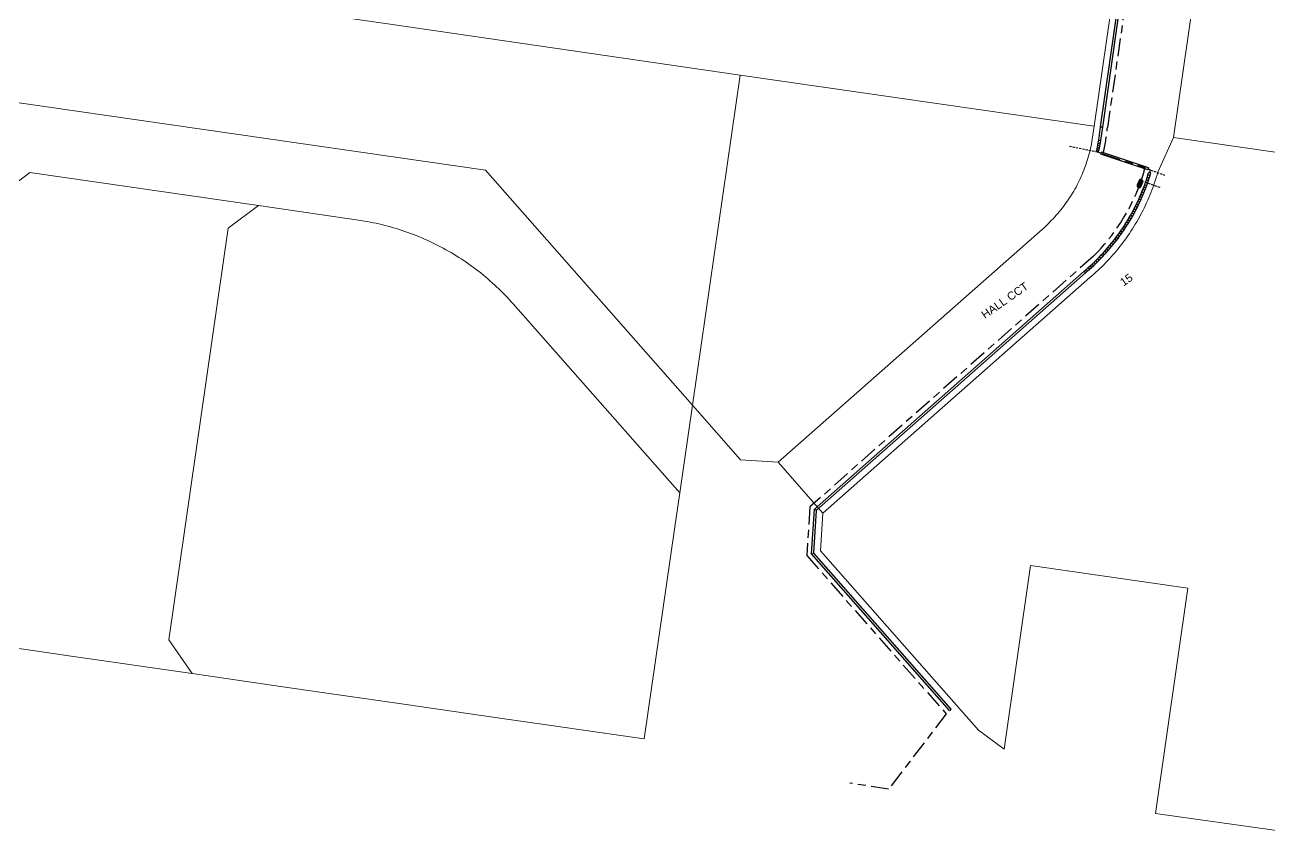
# Model space of a CAD drawing. Header units: metres. Extents: x 300545 to 301772, y 6244522 to 6246099.
# Drawn here: x 300962.2 to 301242.1, y 6244562.1 to 6244745.6 of the extents above; entities that cross this region are included whole.
import ezdxf
from ezdxf.enums import TextEntityAlignment as Align

# ---------------------------------------------------------------- set-up
doc = ezdxf.new("R2010")
doc.units = ezdxf.units.M
doc.linetypes.add('Cable Exist UG', pattern=[8.2, 4, -1.2, 1.8, -1.2])
doc.linetypes.add('DASHED', pattern=[0.75, 0.5, -0.25])
doc.layers.get('0').update_dxf_attribs({"color": 6})
doc.layers.add('Cadastre Land Parcels_SP_EXT', color=9, linetype='Continuous', lineweight=5)
doc.layers.add('Cadastre Roads_SP_EXT', color=9, linetype='Continuous', lineweight=5)
for name, color, linetype in [('Duct_SP_EXT', 7, 'Continuous'), ('Equip_HV_EXT', 7, 'Continuous'), ('Mains_HV_EXT', 7, 'Continuous'), ('Trench_SP_EXT', 7, 'Continuous')]:
    doc.layers.add(name, color=color, linetype=linetype)
doc.layers.add('UNKNOWN_FEATURES', color=1, linetype='DASHED', plot=False)
doc.styles.get("Standard").update_dxf_attribs({"font": 'arial.ttf'})

# ---------------------------------------------------------------- blocks, each defined once
blk = doc.blocks.new('HV_STJ_EXT')
h = blk.add_hatch(color=256)
edge = h.paths.add_edge_path()
edge.add_ellipse((-0.59, 0.13), major_axis=(0.226, 0.226), ratio=1, start_angle=45, end_angle=135)
edge.add_line((-0.91, 0.13), (-0.91, -0.13))
edge.add_ellipse((-0.59, -0.13), major_axis=(0.226, 0.226), ratio=1, start_angle=135, end_angle=225)
edge.add_line((-0.59, -0.45), (0.59, -0.45))
edge.add_ellipse((0.59, -0.13), major_axis=(-0.226, 0.226), ratio=1, start_angle=135, end_angle=225)
edge.add_line((0.91, -0.13), (0.91, 0.13))
edge.add_ellipse((0.59, 0.13), major_axis=(-0.226, 0.226), ratio=1, start_angle=225, end_angle=315)
edge.add_line((0.59, 0.45), (-0.59, 0.45))
blk.add_lwpolyline([(-0.91, 0.13), (-0.91, -0.13, 0.414214), (-0.59, -0.45), (0.59, -0.45, 0.414214), (0.91, -0.13), (0.91, 0.13, 0.414214), (0.59, 0.45), (-0.59, 0.45, 0.414214)], format="xyb", close=True)
for tag, flags, p in [('ORIENTATION', 9, (1.5, 0)), ('Z', 1, (1.5, -0.8)), ('USAGE', 9, (1.5, -0.2)), ('LEGEND', 9, (1.5, -0.4)), ('NOTES', 9, (1.5, -0.6))]:
    blk.add_attdef(tag, text='', height=0.2, dxfattribs=dict(flags=flags)).set_placement(p, align=Align.MIDDLE_LEFT)

msp = doc.modelspace()

# ---------------------------------------------------------------- linework, layer by layer
at = {"layer": 'Cadastre Land Parcels_SP_EXT', "linetype": 'Continuous'}
for points in [[(301220.57, 6244720.24), (301282.41, 6244711.31), (301293.21, 6244785.69), (301304.3, 6244860.35), (301242.1, 6244869.38), (301220.57, 6244720.24)], [(300859.14, 6244781.49), (300841.85, 6244783.49), (300838.46, 6244788.02), (300806.3, 6244792.67), (300804.51, 6244780.3), (300802.72, 6244767.92), (300834.89, 6244763.27), (300839.42, 6244766.66), (300856.56, 6244763.67), (300942.77, 6244751.21), (300940.73, 6244737.06), (300945.81, 6244730.26), (301065.84, 6244712.91), (301112.39, 6244660.11), (301123.1, 6244734.3), (301043.36, 6244745.89), (301010.68, 6244750.51), (301003.25, 6244751.58), (300963.79, 6244757.27), (300965.78, 6244771.04), (300946.04, 6244773.89), (300945.36, 6244769.03), (300859.14, 6244781.49)], [(301191.69, 6244700.19), (301192.07, 6244700.54), (301192.44, 6244700.9), (301192.81, 6244701.27), (301193.17, 6244701.64), (301193.53, 6244702.01), (301193.88, 6244702.39), (301194.22, 6244702.78), (301194.56, 6244703.17), (301194.9, 6244703.56), (301195.23, 6244703.97), (301195.55, 6244704.37), (301195.86, 6244704.78), (301196.17, 6244705.2), (301196.47, 6244705.62), (301196.77, 6244706.04), (301197.06, 6244706.47), (301197.34, 6244706.9), (301197.62, 6244707.34), (301197.89, 6244707.78), (301198.15, 6244708.23), (301198.41, 6244708.68), (301198.66, 6244709.13), (301198.9, 6244709.59), (301199.14, 6244710.05), (301199.37, 6244710.52), (301199.59, 6244710.98), (301199.81, 6244711.46), (301200.01, 6244711.93), (301200.21, 6244712.41), (301200.41, 6244712.89), (301200.59, 6244713.37), (301200.77, 6244713.86), (301200.94, 6244714.35), (301201.11, 6244714.84), (301201.26, 6244715.33), (301201.41, 6244715.83), (301201.55, 6244716.33), (301201.68, 6244716.83), (301201.81, 6244717.33), (301201.93, 6244717.83), (301202.04, 6244718.34), (301202.14, 6244718.85), (301202.24, 6244719.35), (301202.33, 6244719.87), (301202.75, 6244722.8), (301123.1, 6244734.3), (301112.39, 6244660.11), (301123.23, 6244647.82), (301131.69, 6244647.29), (301191.69, 6244700.19)], [(300994.6, 6244607.34), (301007.96, 6244699.85), (301014.76, 6244704.94), (300963.37, 6244712.36), (300956.58, 6244707.28), (300942.24, 6244608.05), (300946.29, 6244607.46), (300965.11, 6244604.75), (300972.67, 6244603.66), (300999.86, 6244599.73), (300994.6, 6244607.34)], [(301104.1, 6244602.69), (301107.46, 6244625.97), (301108.36, 6244632.19), (301109.54, 6244640.36), (301072.09, 6244682.84), (301071.64, 6244683.34), (301071.19, 6244683.84), (301070.73, 6244684.33), (301070.26, 6244684.82), (301069.79, 6244685.3), (301069.31, 6244685.78), (301068.83, 6244686.25), (301068.34, 6244686.71), (301067.85, 6244687.17), (301067.35, 6244687.62), (301066.84, 6244688.07), (301066.33, 6244688.51), (301065.82, 6244688.95), (301065.3, 6244689.37), (301064.77, 6244689.8), (301064.24, 6244690.21), (301063.71, 6244690.62), (301063.17, 6244691.03), (301062.62, 6244691.43), (301062.08, 6244691.82), (301061.52, 6244692.2), (301060.96, 6244692.58), (301060.4, 6244692.95), (301059.84, 6244693.32), (301059.26, 6244693.68), (301058.69, 6244694.03), (301058.11, 6244694.37), (301057.53, 6244694.71), (301056.94, 6244695.04), (301056.35, 6244695.37), (301055.75, 6244695.68), (301055.15, 6244695.99), (301054.55, 6244696.3), (301053.95, 6244696.59), (301053.34, 6244696.88), (301052.72, 6244697.16), (301052.11, 6244697.44), (301051.49, 6244697.71), (301050.87, 6244697.97), (301050.24, 6244698.22), (301049.62, 6244698.46), (301048.98, 6244698.7), (301048.35, 6244698.93), (301047.71, 6244699.15), (301047.08, 6244699.37), (301046.43, 6244699.58), (301045.79, 6244699.78), (301045.14, 6244699.97), (301044.5, 6244700.16), (301043.85, 6244700.33), (301043.19, 6244700.5), (301042.54, 6244700.67), (301041.88, 6244700.82), (301041.23, 6244700.97), (301040.57, 6244701.11), (301039.9, 6244701.24), (301039.24, 6244701.36), (301038.58, 6244701.48), (301037.91, 6244701.58), (301037.25, 6244701.68), (301014.76, 6244704.94), (301007.96, 6244699.85), (300994.6, 6244607.34), (300999.86, 6244599.73), (301020.24, 6244596.79), (301028.09, 6244595.66), (301047.5, 6244592.85), (301069.05, 6244589.74), (301101.55, 6244585.05), (301104.1, 6244602.69)]]:
    msp.add_lwpolyline(points, close=True, dxfattribs=at)
for points in [[(301043.36, 6244745.89), (301123.1, 6244734.3), (301202.75, 6244722.8), (301223.45, 6244866.04)], [(300956.58, 6244707.28), (300963.37, 6244712.36), (301014.76, 6244704.94), (301037.25, 6244701.68), (301037.91, 6244701.58), (301038.58, 6244701.48), (301039.24, 6244701.36), (301039.9, 6244701.24), (301040.57, 6244701.11), (301041.23, 6244700.97), (301041.88, 6244700.82), (301042.54, 6244700.67), (301043.19, 6244700.5), (301043.85, 6244700.33), (301044.5, 6244700.16), (301045.14, 6244699.97), (301045.79, 6244699.78), (301046.43, 6244699.58), (301047.08, 6244699.37), (301047.71, 6244699.15), (301048.35, 6244698.93), (301048.98, 6244698.7), (301049.62, 6244698.46), (301050.24, 6244698.22), (301050.87, 6244697.97), (301051.49, 6244697.71), (301052.11, 6244697.44), (301052.72, 6244697.16), (301053.34, 6244696.88), (301053.95, 6244696.59), (301054.55, 6244696.3), (301055.15, 6244695.99), (301055.75, 6244695.68), (301056.35, 6244695.37), (301056.94, 6244695.04), (301057.53, 6244694.71), (301058.11, 6244694.37), (301058.69, 6244694.03), (301059.26, 6244693.68), (301059.84, 6244693.32), (301060.4, 6244692.95), (301060.96, 6244692.58), (301061.52, 6244692.2), (301062.08, 6244691.82), (301062.62, 6244691.43), (301063.17, 6244691.03), (301063.71, 6244690.62), (301064.24, 6244690.21), (301064.77, 6244689.8), (301065.3, 6244689.37), (301065.82, 6244688.95), (301066.33, 6244688.51), (301066.84, 6244688.07), (301067.35, 6244687.62), (301067.85, 6244687.17), (301068.34, 6244686.71), (301068.83, 6244686.25), (301069.31, 6244685.78), (301069.79, 6244685.3), (301070.26, 6244684.82), (301070.73, 6244684.33), (301071.19, 6244683.84), (301071.64, 6244683.34), (301072.09, 6244682.84), (301109.54, 6244640.36), (301112.39, 6244660.11), (301065.84, 6244712.91), (300945.81, 6244730.26)], [(301282.41, 6244711.31), (301220.57, 6244720.24), (301217.05, 6244712.46), (301216.88, 6244711.87), (301216.7, 6244711.29), (301216.52, 6244710.71), (301216.33, 6244710.13), (301216.13, 6244709.55), (301215.93, 6244708.98), (301215.72, 6244708.41), (301215.5, 6244707.84), (301215.27, 6244707.27), (301215.04, 6244706.71), (301214.8, 6244706.15), (301214.55, 6244705.59), (301214.29, 6244705.04), (301214.03, 6244704.49), (301213.76, 6244703.94), (301213.49, 6244703.4), (301213.2, 6244702.86), (301212.91, 6244702.33), (301212.62, 6244701.79), (301212.31, 6244701.27), (301212, 6244700.74), (301211.69, 6244700.22), (301211.36, 6244699.71), (301211.03, 6244699.19), (301210.7, 6244698.69), (301210.35, 6244698.18), (301210, 6244697.68), (301209.65, 6244697.19), (301209.28, 6244696.7), (301208.92, 6244696.21), (301208.54, 6244695.73), (301208.16, 6244695.26), (301207.77, 6244694.79), (301207.38, 6244694.32), (301206.98, 6244693.86), (301206.58, 6244693.41), (301206.17, 6244692.96), (301205.75, 6244692.51), (301205.33, 6244692.07), (301204.9, 6244691.64), (301204.47, 6244691.21), (301204.03, 6244690.79), (301203.59, 6244690.37), (301203.14, 6244689.96), (301202.68, 6244689.55), (301202.22, 6244689.15), (301201.76, 6244688.76), (301141.72, 6244635.79), (301141.19, 6244627.31), (301176.71, 6244587.04), (301182.53, 6244582.73), (301188.46, 6244624.07), (301223.84, 6244618.95), (301216.55, 6244568.28), (301260.85, 6244562.09)]]:
    msp.add_lwpolyline(points, dxfattribs=at)
at = {"layer": 'Cadastre Roads_SP_EXT', "linetype": 'Continuous'}
msp.add_lwpolyline([(301223.45, 6244866.04), (301202.75, 6244722.8), (301202.33, 6244719.87), (301202.24, 6244719.35), (301202.14, 6244718.85), (301202.04, 6244718.34), (301201.93, 6244717.83), (301201.81, 6244717.33), (301201.68, 6244716.83), (301201.55, 6244716.33), (301201.41, 6244715.83), (301201.26, 6244715.33), (301201.11, 6244714.84), (301200.94, 6244714.35), (301200.77, 6244713.86), (301200.59, 6244713.37), (301200.41, 6244712.89), (301200.21, 6244712.41), (301200.01, 6244711.93), (301199.81, 6244711.46), (301199.59, 6244710.98), (301199.37, 6244710.52), (301199.14, 6244710.05), (301198.9, 6244709.59), (301198.66, 6244709.13), (301198.41, 6244708.68), (301198.15, 6244708.23), (301197.89, 6244707.78), (301197.62, 6244707.34), (301197.34, 6244706.9), (301197.06, 6244706.47), (301196.77, 6244706.04), (301196.47, 6244705.62), (301196.17, 6244705.2), (301195.86, 6244704.78), (301195.55, 6244704.37), (301195.23, 6244703.97), (301194.9, 6244703.56), (301194.56, 6244703.17), (301194.22, 6244702.78), (301193.88, 6244702.39), (301193.53, 6244702.01), (301193.17, 6244701.64), (301192.81, 6244701.27), (301192.44, 6244700.9), (301192.07, 6244700.54), (301191.69, 6244700.19), (301131.69, 6244647.29), (301141.72, 6244635.79), (301201.76, 6244688.76), (301201.76, 6244688.76), (301202.22, 6244689.15), (301202.68, 6244689.55), (301203.14, 6244689.96), (301203.59, 6244690.37), (301204.03, 6244690.79), (301204.47, 6244691.21), (301204.9, 6244691.64), (301205.33, 6244692.07), (301205.75, 6244692.51), (301206.17, 6244692.96), (301206.58, 6244693.41), (301206.98, 6244693.86), (301207.38, 6244694.32), (301207.77, 6244694.79), (301208.16, 6244695.26), (301208.54, 6244695.73), (301208.92, 6244696.21), (301209.28, 6244696.7), (301209.65, 6244697.19), (301210, 6244697.68), (301210.35, 6244698.18), (301210.7, 6244698.69), (301211.03, 6244699.19), (301211.36, 6244699.71), (301211.69, 6244700.22), (301212, 6244700.74), (301212.31, 6244701.27), (301212.62, 6244701.79), (301212.91, 6244702.33), (301213.2, 6244702.86), (301213.49, 6244703.4), (301213.76, 6244703.94), (301214.03, 6244704.49), (301214.29, 6244705.04), (301214.55, 6244705.59), (301214.8, 6244706.15), (301215.04, 6244706.71), (301215.27, 6244707.27), (301215.5, 6244707.84), (301215.72, 6244708.41), (301215.93, 6244708.98), (301216.13, 6244709.55), (301216.33, 6244710.13), (301216.52, 6244710.71), (301216.7, 6244711.29), (301216.88, 6244711.87), (301217.05, 6244712.46), (301220.57, 6244720.24), (301242.1, 6244869.38)], dxfattribs=at)
at = {"layer": 'Duct_SP_EXT'}
for p, q in [((301204.2, 6244722.66), (301224.69, 6244865.82)), ((301204.67, 6244722.59), (301225.17, 6244865.76)), ((301203.78, 6244719.64), (301204.2, 6244722.62)), ((301204.2, 6244722.66), (301204.44, 6244722.63)), ((301204.2, 6244722.62), (301204.43, 6244722.58)), ((301204.26, 6244719.56), (301204.67, 6244722.55)), ((301204.67, 6244722.55), (301204.43, 6244722.58)), ((301204.67, 6244722.59), (301204.44, 6244722.63)), ((301203.58, 6244718.52), (301203.68, 6244719.05)), ((301203.68, 6244719.05), (301203.78, 6244719.64)), ((301203.68, 6244719.05), (301203.92, 6244719)), ((301203.78, 6244719.64), (301204.02, 6244719.6)), ((301204.15, 6244718.96), (301203.92, 6244719)), ((301204.26, 6244719.56), (301204.02, 6244719.6)), ((301204.05, 6244718.42), (301204.15, 6244718.96)), ((301204.15, 6244718.96), (301204.26, 6244719.56)), ((301203.28, 6244717.16), (301203.36, 6244717.46)), ((301203.28, 6244717.16), (301203.52, 6244717.1)), ((301203.36, 6244717.46), (301203.47, 6244717.99)), ((301203.36, 6244717.46), (301203.59, 6244717.41)), ((301203.47, 6244717.99), (301203.58, 6244718.52)), ((301203.47, 6244717.99), (301203.71, 6244717.94)), ((301203.75, 6244717.05), (301203.52, 6244717.1)), ((301203.58, 6244718.52), (301203.81, 6244718.47)), ((301203.82, 6244717.35), (301203.59, 6244717.41)), ((301203.94, 6244717.89), (301203.71, 6244717.94)), ((301203.75, 6244717.05), (301203.82, 6244717.35)), ((301204.05, 6244718.42), (301203.81, 6244718.47)), ((301203.82, 6244717.35), (301203.94, 6244717.89)), ((301203.94, 6244717.89), (301204.05, 6244718.42)), ((301204.27, 6244716.53), (301204.34, 6244716.76)), ((301214.79, 6244712.98), (301204.27, 6244716.53)), ((301204.42, 6244716.99), (301204.34, 6244716.76)), ((301214.94, 6244713.43), (301204.42, 6244716.99)), ((301214.94, 6244713.43), (301214.87, 6244713.2)), ((301214.3, 6244710.19), (301214.49, 6244710.74)), ((301214.49, 6244710.74), (301214.67, 6244711.3)), ((301214.49, 6244710.74), (301214.72, 6244710.67)), ((301214.67, 6244711.3), (301214.85, 6244711.86)), ((301214.67, 6244711.3), (301214.9, 6244711.23)), ((301214.95, 6244710.59), (301214.72, 6244710.67)), ((301214.76, 6244710.03), (301214.95, 6244710.59)), ((301214.79, 6244712.98), (301214.87, 6244713.2)), ((301214.85, 6244711.86), (301215.02, 6244712.43)), ((301214.85, 6244711.86), (301215.08, 6244711.79)), ((301215.13, 6244711.15), (301214.9, 6244711.23)), ((301214.95, 6244710.59), (301215.13, 6244711.15)), ((301215.02, 6244712.43), (301215.25, 6244712.36)), ((301215.31, 6244711.72), (301215.08, 6244711.79)), ((301215.13, 6244711.15), (301215.31, 6244711.72)), ((301215.48, 6244712.29), (301215.25, 6244712.36)), ((301215.31, 6244711.72), (301215.48, 6244712.29)), ((301213.25, 6244707.47), (301213.48, 6244708.01)), ((301213.48, 6244708.01), (301213.69, 6244708.55)), ((301213.48, 6244708.01), (301213.7, 6244707.92)), ((301213.69, 6244708.55), (301213.9, 6244709.09)), ((301213.69, 6244708.55), (301213.92, 6244708.46)), ((301213.69, 6244707.28), (301213.92, 6244707.82)), ((301213.92, 6244707.82), (301213.7, 6244707.92)), ((301213.9, 6244709.09), (301214.11, 6244709.64)), ((301213.9, 6244709.09), (301214.13, 6244709.01)), ((301214.14, 6244708.37), (301213.92, 6244708.46)), ((301213.92, 6244707.82), (301214.14, 6244708.37)), ((301214.11, 6244709.64), (301214.3, 6244710.19)), ((301214.11, 6244709.64), (301214.33, 6244709.56)), ((301214.35, 6244708.92), (301214.13, 6244709.01)), ((301214.14, 6244708.37), (301214.35, 6244708.92)), ((301214.3, 6244710.19), (301214.53, 6244710.11)), ((301214.56, 6244709.48), (301214.33, 6244709.56)), ((301214.35, 6244708.92), (301214.56, 6244709.48)), ((301214.76, 6244710.03), (301214.53, 6244710.11)), ((301214.56, 6244709.48), (301214.76, 6244710.03)), ((301212.03, 6244704.81), (301212.29, 6244705.34)), ((301212.29, 6244705.34), (301212.54, 6244705.86)), ((301212.29, 6244705.34), (301212.5, 6244705.23)), ((301212.46, 6244704.6), (301212.72, 6244705.13)), ((301212.72, 6244705.13), (301212.5, 6244705.23)), ((301212.54, 6244705.86), (301212.78, 6244706.4)), ((301212.54, 6244705.86), (301212.76, 6244705.76)), ((301212.72, 6244705.13), (301212.97, 6244705.66)), ((301212.97, 6244705.66), (301212.76, 6244705.76)), ((301212.78, 6244706.4), (301213.02, 6244706.93)), ((301212.78, 6244706.4), (301213, 6244706.3)), ((301212.97, 6244705.66), (301213.22, 6244706.2)), ((301213.22, 6244706.2), (301213, 6244706.3)), ((301213.02, 6244706.93), (301213.25, 6244707.47)), ((301213.02, 6244706.93), (301213.24, 6244706.83)), ((301213.22, 6244706.2), (301213.46, 6244706.74)), ((301213.46, 6244706.74), (301213.24, 6244706.83)), ((301213.25, 6244707.47), (301213.47, 6244707.37)), ((301213.46, 6244706.74), (301213.69, 6244707.28)), ((301213.69, 6244707.28), (301213.47, 6244707.37)), ((301210.34, 6244701.74), (301210.64, 6244702.24)), ((301210.64, 6244702.24), (301210.93, 6244702.75)), ((301210.64, 6244702.24), (301210.85, 6244702.12)), ((301211.05, 6244702), (301210.85, 6244702.12)), ((301210.93, 6244702.75), (301211.21, 6244703.26)), ((301210.93, 6244702.75), (301211.14, 6244702.63)), ((301211.05, 6244702), (301211.35, 6244702.51)), ((301211.35, 6244702.51), (301211.14, 6244702.63)), ((301211.21, 6244703.26), (301211.49, 6244703.77)), ((301211.21, 6244703.26), (301211.42, 6244703.15)), ((301211.35, 6244702.51), (301211.64, 6244703.03)), ((301211.64, 6244703.03), (301211.42, 6244703.15)), ((301211.49, 6244703.77), (301211.76, 6244704.29)), ((301211.49, 6244703.77), (301211.7, 6244703.66)), ((301211.64, 6244703.03), (301211.92, 6244703.55)), ((301211.92, 6244703.55), (301211.7, 6244703.66)), ((301211.76, 6244704.29), (301212.03, 6244704.81)), ((301211.76, 6244704.29), (301211.98, 6244704.18)), ((301211.92, 6244703.55), (301212.19, 6244704.07)), ((301212.19, 6244704.07), (301211.98, 6244704.18)), ((301212.03, 6244704.81), (301212.24, 6244704.71)), ((301212.19, 6244704.07), (301212.46, 6244704.6)), ((301212.46, 6244704.6), (301212.24, 6244704.71)), ((301208.76, 6244699.29), (301209.09, 6244699.77)), ((301209.09, 6244699.77), (301209.41, 6244700.26)), ((301209.09, 6244699.77), (301209.28, 6244699.63)), ((301209.15, 6244699.01), (301209.48, 6244699.5)), ((301209.48, 6244699.5), (301209.28, 6244699.63)), ((301209.41, 6244700.26), (301209.73, 6244700.75)), ((301209.41, 6244700.26), (301209.61, 6244700.13)), ((301209.48, 6244699.5), (301209.81, 6244699.99)), ((301209.81, 6244699.99), (301209.61, 6244700.13)), ((301209.73, 6244700.75), (301210.04, 6244701.24)), ((301209.73, 6244700.75), (301209.93, 6244700.62)), ((301209.81, 6244699.99), (301210.13, 6244700.49)), ((301210.13, 6244700.49), (301209.93, 6244700.62)), ((301210.04, 6244701.24), (301210.34, 6244701.74)), ((301210.04, 6244701.24), (301210.24, 6244701.12)), ((301210.13, 6244700.49), (301210.44, 6244700.99)), ((301210.44, 6244700.99), (301210.24, 6244701.12)), ((301210.34, 6244701.74), (301210.55, 6244701.62)), ((301210.44, 6244700.99), (301210.75, 6244701.49)), ((301210.75, 6244701.49), (301210.55, 6244701.62)), ((301210.75, 6244701.49), (301211.05, 6244702)), ((301206.65, 6244696.48), (301207.02, 6244696.94)), ((301207.02, 6244696.94), (301207.38, 6244697.4)), ((301207.02, 6244696.94), (301207.21, 6244696.79)), ((301207.03, 6244696.18), (301207.4, 6244696.64)), ((301207.4, 6244696.64), (301207.21, 6244696.79)), ((301207.38, 6244697.4), (301207.73, 6244697.86)), ((301207.38, 6244697.4), (301207.57, 6244697.25)), ((301207.4, 6244696.64), (301207.76, 6244697.1)), ((301207.76, 6244697.1), (301207.57, 6244697.25)), ((301207.73, 6244697.86), (301208.08, 6244698.33)), ((301207.73, 6244697.86), (301207.92, 6244697.72)), ((301207.76, 6244697.1), (301208.12, 6244697.58)), ((301208.12, 6244697.58), (301207.92, 6244697.72)), ((301208.08, 6244698.33), (301208.42, 6244698.81)), ((301208.08, 6244698.33), (301208.27, 6244698.19)), ((301208.12, 6244697.58), (301208.47, 6244698.05)), ((301208.47, 6244698.05), (301208.27, 6244698.19)), ((301208.42, 6244698.81), (301208.76, 6244699.29)), ((301208.42, 6244698.81), (301208.62, 6244698.67)), ((301208.47, 6244698.05), (301208.81, 6244698.53)), ((301208.81, 6244698.53), (301208.62, 6244698.67)), ((301208.76, 6244699.29), (301208.95, 6244699.15)), ((301208.81, 6244698.53), (301209.15, 6244699.01)), ((301209.15, 6244699.01), (301208.95, 6244699.15)), ((301203.94, 6244693.42), (301204.34, 6244693.85)), ((301204.34, 6244693.85), (301204.74, 6244694.27)), ((301204.34, 6244693.85), (301204.52, 6244693.68)), ((301204.69, 6244693.52), (301205.09, 6244693.95)), ((301204.74, 6244694.27), (301205.14, 6244694.71)), ((301204.74, 6244694.27), (301204.92, 6244694.11)), ((301205.09, 6244693.95), (301204.92, 6244694.11)), ((301205.09, 6244693.95), (301205.49, 6244694.38)), ((301205.14, 6244694.71), (301205.52, 6244695.14)), ((301205.14, 6244694.71), (301205.31, 6244694.54)), ((301205.49, 6244694.38), (301205.31, 6244694.54)), ((301205.49, 6244694.38), (301205.89, 6244694.83)), ((301205.52, 6244695.14), (301205.91, 6244695.58)), ((301205.52, 6244695.14), (301205.7, 6244694.98)), ((301205.89, 6244694.83), (301205.7, 6244694.98)), ((301205.89, 6244694.83), (301206.27, 6244695.27)), ((301205.91, 6244695.58), (301206.28, 6244696.03)), ((301205.91, 6244695.58), (301206.09, 6244695.43)), ((301206.27, 6244695.27), (301206.09, 6244695.43)), ((301206.27, 6244695.27), (301206.65, 6244695.72)), ((301206.28, 6244696.03), (301206.65, 6244696.48)), ((301206.28, 6244696.03), (301206.47, 6244695.88)), ((301206.65, 6244695.72), (301206.47, 6244695.88)), ((301206.65, 6244696.48), (301206.84, 6244696.33)), ((301206.65, 6244695.72), (301207.03, 6244696.18)), ((301207.03, 6244696.18), (301206.84, 6244696.33)), ((301200.96, 6244690.62), (301201.4, 6244691.01)), ((301201.4, 6244691.01), (301201.84, 6244691.4)), ((301201.4, 6244691.01), (301201.56, 6244690.83)), ((301201.72, 6244690.65), (301202.16, 6244691.04)), ((301201.84, 6244691.4), (301202.27, 6244691.79)), ((301201.84, 6244691.4), (301202, 6244691.22)), ((301202.16, 6244691.04), (301202, 6244691.22)), ((301202.16, 6244691.04), (301202.59, 6244691.44)), ((301202.27, 6244691.79), (301202.69, 6244692.19)), ((301202.27, 6244691.79), (301202.43, 6244691.62)), ((301202.59, 6244691.44), (301202.43, 6244691.62)), ((301202.59, 6244691.44), (301203.02, 6244691.84)), ((301202.69, 6244692.19), (301203.11, 6244692.6)), ((301202.69, 6244692.19), (301202.86, 6244692.02)), ((301203.02, 6244691.84), (301202.86, 6244692.02)), ((301203.02, 6244691.84), (301203.45, 6244692.25)), ((301203.11, 6244692.6), (301203.53, 6244693.01)), ((301203.11, 6244692.6), (301203.28, 6244692.43)), ((301203.45, 6244692.25), (301203.28, 6244692.43)), ((301203.45, 6244692.25), (301203.87, 6244692.67)), ((301203.53, 6244693.01), (301203.94, 6244693.42)), ((301203.53, 6244693.01), (301203.7, 6244692.84)), ((301203.87, 6244692.67), (301203.7, 6244692.84)), ((301203.87, 6244692.67), (301204.28, 6244693.09)), ((301203.94, 6244693.42), (301204.11, 6244693.26)), ((301204.28, 6244693.09), (301204.11, 6244693.26)), ((301204.28, 6244693.09), (301204.69, 6244693.52)), ((301204.69, 6244693.52), (301204.52, 6244693.68)), ((301139.83, 6244636.71), (301200.49, 6244690.23)), ((301140.3, 6244636.48), (301200.8, 6244689.86)), ((301200.49, 6244690.23), (301200.96, 6244690.62)), ((301200.49, 6244690.23), (301200.65, 6244690.04)), ((301200.8, 6244689.86), (301200.65, 6244690.04)), ((301200.8, 6244689.86), (301201.27, 6244690.26)), ((301200.96, 6244690.62), (301201.12, 6244690.44)), ((301201.27, 6244690.26), (301201.12, 6244690.44)), ((301201.27, 6244690.26), (301201.72, 6244690.65)), ((301201.72, 6244690.65), (301201.56, 6244690.83)), ((301139.2, 6244626.63), (301139.83, 6244636.71)), ((301139.69, 6244626.8), (301140.3, 6244636.48)), ((301139.83, 6244636.71), (301140.07, 6244636.6)), ((301140.3, 6244636.48), (301140.07, 6244636.6)), ((301139.2, 6244626.63), (301139.45, 6244626.72)), ((301170.24, 6244591.45), (301139.2, 6244626.63)), ((301139.69, 6244626.8), (301139.45, 6244626.72)), ((301170.6, 6244591.76), (301139.69, 6244626.8)), ((301170.24, 6244591.45), (301170.42, 6244591.61)), ((301170.6, 6244591.76), (301170.42, 6244591.61))]:
    msp.add_line(p, q, dxfattribs=at)
at = {"layer": 'Mains_HV_EXT', "linetype": 'Cable Exist UG'}
for points in [[(301226.44, 6244889.05), (301229.73, 6244888.58), (301205.73, 6244722.47), (301205.73, 6244722.47, -0.039246), (301204.72, 6244716.56), (301204.72, 6244716.56), (301214.22, 6244713.49), (301214.22, 6244713.49, -0.021186), (301213.07, 6244709.89)], [(301213.07, 6244709.89, -0.109838), (301202.61, 6244693.59), (301202.61, 6244693.59), (301138.8, 6244637.22), (301138.12, 6244626.26), (301169.49, 6244590.69), (301156.51, 6244573.78), (301147.77, 6244575.1)]]:
    msp.add_lwpolyline(points, format="xyb", dxfattribs=at)
at = {"layer": 'Trench_SP_EXT', "linetype": 'Cable Exist UG'}
for points in [[(301204.35, 6244716.76), (301203.52, 6244716.93), (301203.52, 6244717.1)], [(301215.25, 6244712.36), (301215.44, 6244712.95), (301214.85, 6244713.21)]]:
    msp.add_lwpolyline(points, dxfattribs=at)
at = {"layer": 'UNKNOWN_FEATURES'}
for points in [[(301203.52, 6244716.97), (301197.17, 6244718.25)], [(301215.44, 6244712.93), (301218.57, 6244711.81)], [(301217.56, 6244708.99), (301214.43, 6244710.1)]]:
    msp.add_lwpolyline(points, dxfattribs=at)

# ---------------------------------------------------------------- block references
at = {"layer": 'Equip_HV_EXT', "rotation": 248.2305003816794}
msp.add_blockref('HV_STJ_EXT', (301213.07, 6244709.89), dxfattribs=at)

# ---------------------------------------------------------------- texts
at = {"layer": 'Cadastre Land Parcels_SP_EXT'}
msp.add_text('15', height=1.8, rotation=35.1828, dxfattribs=at).set_placement((301209.35, 6244686.74))
at = {"layer": 'Cadastre Roads_SP_EXT'}
msp.add_text('HALL CCT', height=1.8, rotation=34.971, dxfattribs=at).set_placement((301178.17, 6244679.43))

doc.saveas('drawing.dxf')
